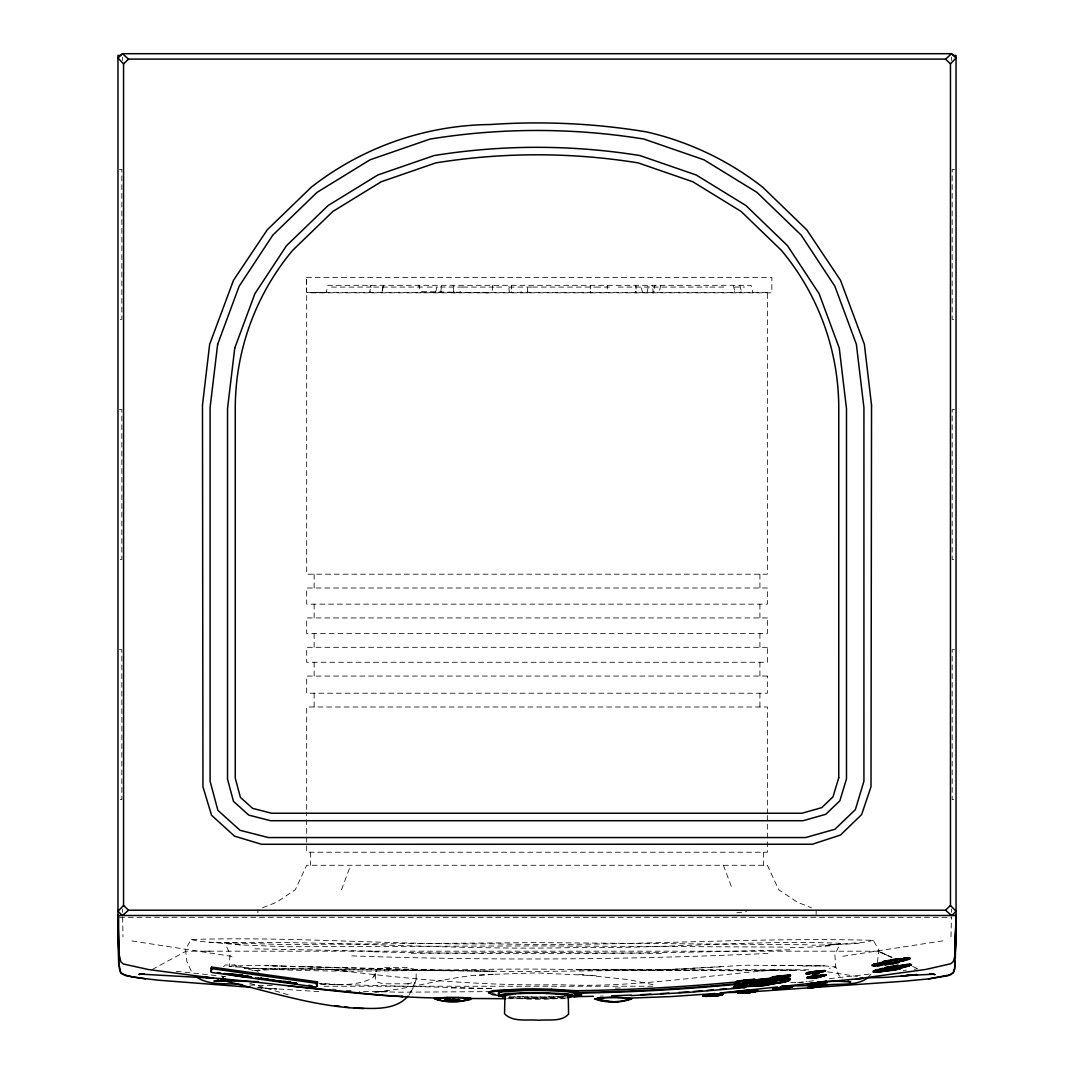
<?xml version="1.0" encoding="UTF-8"?>
<svg xmlns="http://www.w3.org/2000/svg" width="1074" height="1074" viewBox="0 0 1074 1074"><rect width="100%" height="100%" fill="white"/><g stroke="black" fill="none" stroke-linecap="round" stroke-linejoin="round"><path stroke-width="0.75" stroke-dasharray="5 3.75" d="M590.324 291.618L590.311 292.826L590.324 291.618L591.21 292.826M950.987 936.837L951.403 917.142M808.87 969.795L576.053 969.741C460.558 966.519 344.204 976.709 229.138 966.264L230.145 953.9L224.573 942.596C342.807 940.878 461.659 950.678 580.135 947.443C666.806 948.691 753.921 939.79 840.351 943.308L834.847 954.585L835.814 966.949L838.781 975.192L842.754 979.032M877.404 962.452L878.841 950.208L873.363 940.327C746.806 936.89 619.51 947.107 492.684 943.804C392.198 945.013 291.349 936.367 191.091 939.508L185.493 949.362L186.889 961.619L191.118 970.775L193.28 973.245M371.671 951.765L372.49 951.188L254.968 948.839M492.55 285.322L492.187 292.826L492.375 291.618M511.452 286.53L511.627 285.322L511.264 292.826L511.452 291.618M416.135 979.313L414.202 986.053L409.154 995.088L416.135 979.313L416.135 972.118L414.363 969.379L408.536 967.647L382.975 967.634L377.149 969.352L373.739 976.615L377.149 969.352M459.981 292.826L460.316 291.618L459.31 292.826M527.441 292.826L527.643 285.322L527.817 286.53M408.496 983.945L407.717 983.932L414.363 982.066M341.505 889.688L350.674 865.268M635.607 292.826L636.09 291.618L636.573 292.826L635.472 291.618L636.13 292.826M590.203 286.53L590.687 285.322L590.203 292.826M606.971 286.53L607.468 285.322L606.971 291.618L606.045 292.826M453.255 292.826L453.886 285.322M520.474 292.826L521.145 291.618L521.508 292.826M647.004 292.826L648.615 285.322L647.689 286.53M440.689 292.826L441.441 286.53L440.676 285.322L441.427 286.53M453.147 292.826L453.886 291.618L454.248 292.826L453.886 291.618M370.288 291.618L369.55 292.826L371.04 285.322L370.302 286.53M383.512 285.322L381.995 292.826L382.76 286.53L384.25 285.322M375.497 973.984L372.611 977.984C356.689 986.268 337.652 984.898 320.253 983.851M435.413 292.826L437.279 285.322M654.308 286.53L655.234 285.322L654.308 286.53L654.308 291.618L653.261 292.826L652.388 285.322M326.993 291.618L326.026 292.826L327.986 285.322L751.021 285.322L752.981 292.826M660.886 285.322L658.912 292.826M867.819 977.783L871.027 974.091M654.308 291.618L653.261 292.826L652.871 291.618M221.163 979.313L224.157 976.441M223.446 966.681L225.5 964.949L234.669 964.962L258.633 972.145M152.199 969.513L186.03 951.188L878.384 951.188L892.118 957.431M873.363 940.327L865.778 942.059L825.638 945.496L840.351 943.308M229.138 966.264L251.987 965.351L493.718 971.272L536.906 971.446L657.892 970.117L746.631 965.217L824.174 965.862L835.814 966.949L829.329 968.332M262.58 907.772L276.622 902.227L295.35 889.688L306.681 865.268L767.36 865.268L778.69 889.688L797.418 902.227L811.461 907.772M942.891 940.824L841.962 956.41M520.434 998.538L533.335 998.605M797.499 982.777L807.138 981.542M808.722 981.341L813.501 980.723M736.804 912.806L746.564 911.611M829.423 978.683L870.893 973.97M254.337 970.681L265.439 969.46L255.531 970.534M562.346 997.518L539.98 998.645A40.288 3.96 0.3 0 1 533.375 998.565M903.153 970.453L906.335 970.104M914.296 969.245L917.478 968.909M566.535 997.947L548.586 999.089A36.462 3.531 0.3 0 1 524.716 998.954L508.136 997.773M255.33 970.601L298.371 968.077L332.255 969.58M374.504 992.161L387.593 991.02L375.175 992.054C415.463 988.644 454.127 974.118 495.007 974.266L475.487 975.783M510.835 997.8L522.716 998.243M567.273 996.095L551.553 996.927A45.457 4.591 0.3 0 1 521.763 996.753L512.553 996.283M564.025 996.967L551.553 997.585A45.484 4.591 0.3 0 1 521.749 997.424L509.291 996.672M562.454 996.095L548.572 996.82A36.382 3.517 0.3 0 1 524.73 996.685L517.373 996.31M758.096 970.977L775.307 969.983L774.596 970.023L806.252 970.319M775.307 969.983C703.47 975.393 632.009 988.201 559.661 984.67C483.367 986.12 407.476 979.032 331.879 969.54L349.842 971.218M657.892 970.117L796.331 970.265L735.784 970.815L576.053 969.741L657.892 970.117L720.735 966.828M494.899 974.279L536.973 972.883L598.299 975.863M508.66 997.558L513.882 997.571M790.732 982.589L803.795 982.092M789.793 949.819C650.696 953.605 511.506 955.242 372.369 951.779L372.087 951.779M802.278 966.009L824.174 965.862L768.501 965.325M615.321 988.093L622.021 987.999M411.355 953.309L536.919 952.45L661.369 953.363M782.543 947.093L536.933 945.899L285.899 946.744L240.334 944.905L199.187 941.294L191.091 939.508M767.923 953.43C629.176 959.82 490.133 960.774 351.279 955.86M490.993 991.611L401.139 992.201L359.441 991.369M807.286 944.784L536.933 942.623L285.04 944.556L209.081 942.274M326.59 292.49L311.715 292.49M119.523 169.424L121.845 169.424L121.845 319.327L119.523 319.327M954.491 169.424L952.168 169.424L952.168 319.327L954.491 319.327M306.452 277.374L771.857 277.374L771.857 291.618L770.877 292.826L307.433 292.826L306.452 291.618L306.452 277.374L306.466 291.618L307.433 292.826M331.45 287.08L373.309 287.08M373.645 287.08L422.901 287.08M427.197 287.08L437.91 287.08M440.273 287.08L462.424 287.08M462.773 287.08L495.624 287.08M496.604 287.08L505.25 287.08M509.143 287.08L532.14 287.08M532.503 287.08L595.211 287.08M595.614 287.08L610.099 287.08M618.168 287.08L707.712 287.08M710.008 287.08L723.782 287.08M734.374 287.08L744.51 287.08M119.523 409.57L121.845 409.57L121.845 559.473L119.523 559.473M954.491 409.57L952.168 409.57L952.168 559.473L954.491 559.473M119.523 649.703L121.845 649.703L121.845 799.62L119.523 799.62M954.491 649.703L952.168 649.703L952.168 799.62L954.491 799.62M119.523 917.317L951.389 917.317M210.061 951.188L203.738 951.188M408.536 983.797L382.975 983.797L377.149 982.079L375.39 979.34L375.39 972.091M507.505 998.686L566.495 998.699M465.848 292.49L488.777 292.826M337.652 984.764L342.485 984.777L318.897 983.274M652.844 986.227L321.717 986.241M613.724 969.903L709.619 970.668M320.24 984.079L491.798 988.55M451.241 987.986L491.623 988.563M421.532 291.618L471.553 292.504M452.382 970.802L265.251 965.607L281.697 966.05M272.192 985.69L247.436 984.952M301.418 966.681L351.05 968.318M318.844 991.597L258.418 987.691M257.022 987.704L276.85 988.993L258.565 987.677M578.873 974.333L628.854 979.663L656.107 985.301M346.083 990.282L352.769 990.832M827.544 971.849L857.441 976.534M240.334 944.905L224.573 942.596M176.27 971.299L216.075 975.541M332.752 989.1L336.068 989.463M220.989 976.078L225.768 976.615M510.982 997.236L512.338 997.397M550.613 998.39L552.882 998.726M232.038 956.41L131.122 940.824M288.181 994.752L247.476 982.629M891.501 957.176L877.955 951.188L891.272 957.176M912.591 966.479L917.102 968.48M234.669 964.962L236.723 966.707M441.441 291.618L442.058 292.826M642.641 292.826L640.681 285.322M419.773 286.53L418.779 285.322L420.699 292.826M739.919 285.322L741.758 292.826L740.832 291.618M733.3 285.322L735.126 292.826L734.227 291.618M453.134 285.322L453.886 286.53M509.438 292.826L508.579 285.322L508.74 286.53M652.374 285.322L652.858 286.53M636.103 286.53L635.62 285.322L636.573 292.826M723.366 865.268L732.535 889.688M222.842 976.615L223.446 979.354M122.611 917.142L123.027 936.837M951.389 57.097L951.389 60.439M951.389 908.953L951.389 912.309M816.146 911.208L816.146 914.404M767.36 813.837L767.36 707.001L306.681 707.001L306.681 810.508M767.36 815.515L767.36 852.232L306.681 852.232L306.681 812.172M763.641 852.232L763.641 865.268M759.909 574.201L759.909 587.988M759.909 604.152L759.909 617.939M759.909 633.499L759.909 647.3M759.909 662.255L759.909 676.056M759.909 693.213L759.909 707.001M314.132 574.201L314.132 587.988M314.132 604.152L314.132 617.939M314.132 633.499L314.132 647.3M314.132 662.255L314.132 676.056M314.132 693.213L314.132 707.001M310.399 852.232L310.399 865.268M257.894 909.611L257.894 912.806M122.624 57.097L122.624 60.439M122.624 908.953L122.624 912.309M603.306 996.054A1993.894 1993.894 0 0 1 600.03 996.135M859.307 943.187A844.097 30.985 4.1 0 1 811.931 945.187M830.081 945.791A742.067 24.501 3.5 0 1 790.048 947.657M527.817 291.618L527.656 292.826L527.817 291.618M767.36 292.49L306.681 292.49L306.681 574.201L767.36 574.201L767.36 292.49M767.36 587.988L306.681 587.988L306.681 604.152L767.36 604.152L767.36 587.988M767.36 617.939L306.681 617.939L306.681 633.499L767.36 633.499L767.36 617.939M767.36 647.3L306.681 647.3L306.681 662.255L767.36 662.255L767.36 647.3M767.36 676.056L306.681 676.056L306.681 693.213L767.36 693.213L767.36 676.056M424.23 970.131L244.536 968.493L493.718 971.272L424.23 970.131"/><path stroke-width="1.5" d="M955.323 947.59L956.021 915.504L954.598 968.721L953.323 972.614L948.047 975.716L928.513 978.911L903.328 981.287L747.611 992.081M862.758 978.36L856.287 978.978L925.922 969.419L950.705 963.767L953.014 961.888L954.316 958.8L955.31 951.859L955.9 915.491L955.148 915.464L955.967 915.504L955.31 950.651M955.296 958.558L956.021 915.384L955.175 915.263M515.48 993.772L504.955 995.544L504.538 1013.722C513.023 1022.703 527.938 1019.011 539.148 1020.3C548.68 1019.199 561.595 1022.139 568.576 1014.071L568.267 995.719L562.306 994.39L546.465 993.477M813.528 973.339L818.831 972.869L812.656 973.756L818.844 972.937L812.669 973.823L814.267 973.312M955.148 915.464L956.035 915.504L955.31 951.859M819.368 986.858L816.643 987.1L819.462 986.805M747.893 982.012L743.758 982.441L748.914 981.73L746.323 981.703M749.477 992.765L747.692 992.779L749.571 992.712L748.779 992.671M714.559 995.947L712.237 996.054L714.277 995.92M211.511 967.056L210.88 971.675L212.021 972.507L315.595 986.993L316.924 986.482L317.474 981.878L211.511 967.056L211.296 968.573L212.41 969.594M773.213 982.227L784.181 982.254L790.128 979.569L783.926 978.884L773.052 980.938L783.845 979.569L783.751 977.528L789.94 978.226M210.88 971.675L211.095 970.144M316.924 986.482L317.125 984.965M315.931 984.066L317.273 983.395L317.474 981.878M954.531 958.975L955.001 955.659M896.978 959.485A14.459 1.061 -10.6 0 0 890.427 960.747L879.968 963.834L888.708 963.593L883.392 964.184C889.393 964.573 931.064 954.92 897.018 959.458L901.328 958.76M896.011 966.358L911.289 964.559L900.415 967.916A12.942 1.168 -10.6 0 1 892.467 969.419C859.106 973.393 906.402 963.472 910.215 964.371M813.206 973.876L816.065 973.42L812.857 973.863M745.718 980.065L743.356 980.253L747.84 979.864L736.052 981.945L750.283 979.595M819.61 983.744L827.128 981.77L817.502 984.16L807.608 984.777L815.139 982.844M809.957 978.025L807.245 978.065L810.601 977.877C800.613 978.052 819.596 978.414 825.114 975.098C820.08 974.803 809.474 975.81 807.245 978.065L814.159 976.011M787.403 976.669L785.013 977.018L790.545 975.501L780.288 977.702M774.394 978.28L771.682 978.253L773.495 977.286L771.065 977.917L780.785 977.743M773.817 988.912L773.455 989.369C787.913 988.362 768.179 990.55 775.28 988.389L772.837 989.02L774.381 989.221M755.223 991.584L757.653 990.765L752.055 992.175L757.653 990.765M896.857 958.787L896.293 959.418A16.365 1.195 -10.6 0 0 887.701 961.136M123.55 905.422L117.965 911.302L122.409 915.598L128.504 910.202L945.523 910.202L951.604 915.598L956.048 911.302L950.463 905.422L950.463 63.876L956.048 57.996L951.604 53.7L122.409 53.7L117.965 57.996L123.55 63.876L123.55 905.422L128.504 910.202M823.328 983.019L827.128 981.77M408.147 996.081C394.749 1011.158 372.316 1008.419 354.151 1007.962M123.55 63.876L128.504 59.097L945.523 59.097L951.604 53.7M945.523 910.202L950.463 905.422M752.136 983.811L752.861 983.126L750.256 984.053L753.008 984.428L752.283 985.086L742.322 986.805L736.603 985.999L742.04 984.12L752.136 983.811L749.692 984.71L752.283 985.086M786.745 976.682L790.545 975.501M771.092 978.119L788.826 975.326M772.864 989.235L778.435 987.758L776.032 988.093M745.087 982.374L742.698 982.307L748.39 981.904M744.376 982.415C740.026 981.985 746.873 981.891 748.914 981.73L745.517 982.16M736.052 981.945L739.879 980.871M886.748 963.848L891.299 963.042A12.848 1.155 -10.6 0 0 899.22 961.579L910.027 958.223M879.968 963.834L880.908 963.271C882.036 964.707 887.043 960.344 890.883 960.8A12.834 0.967 -10.6 0 1 898.683 959.351M895.985 966.211L881.163 970.399M883.258 970.601L881.539 970.534L885.607 968.735M789.081 979.287L789.806 978.696L787.094 977.971L778.234 978.172L783.926 977.662L777.724 978.427L780.1 978.374M567.69 996.457L568.374 995.907M742.59 983.301L756.297 983.046A12.794 0.94 -6.2 0 1 769.696 981.582L783.121 978.897L782.946 977.555L780.234 977.676M767.964 984.979L783.51 981.891M567.891 997.813L575.208 995.813L567.824 994L548.572 992.926A36.328 2.229 0.3 0 0 524.783 992.792L505.532 993.665L498.121 995.397L505.438 997.464M825.611 981.811L826.524 981.649L817.247 982.428L821.838 981.878M468.546 999.464L470.546 998.135L471.486 998.739C459.927 1002.955 445.871 1002.955 434.312 998.739L447.026 997.276L470.546 998.135L465.821 1000.216M469.835 998.739L461.941 1000.887L470.358 999.505M629.807 998.914L626.061 1000.377M789.041 975.528L789.954 975.367L783.053 975.702M814.522 977.058L806.91 977.461L826.094 974.95L818.844 976.964L822.966 976.172M771.682 978.253L778.798 977.85M867.819 977.783C856.059 986.59 839.774 983.099 826.081 985.073M738.858 981.717A1987.531 1987.531 0 0 1 573.637 990.765L573.664 992.537A1989.746 1989.746 0 0 0 745.571 982.858L734.347 986.013L746.014 986.939L744.886 987.583L733.77 986.657L744.457 983.596L745.571 982.858L745.383 981.072M755.116 990.698L752.364 990.671L757.063 990.631L738.013 992.832L745.799 992.913M817.139 973.084L814.132 973.366L817.153 972.896L816.441 972.99M775.092 981.73L775.817 981.274L774.998 980.992M773.911 981.824L774.569 981.421L773.83 981.166M458.544 997.491L435.265 998.135L437.333 998.229M597.574 998.39L596.473 998.914L600.232 1000.377L613.415 1001.733M752.162 983.516L751.505 983.932L752.243 984.187M881.539 970.534L883.11 969.674M817.958 972.628L825.436 970.654L819.945 972.265M813.085 985.959L827.584 984.751L817.905 986.939L808.01 987.556L819.422 984.764L826.47 984.281A10.109 0.805 -7.8 0 1 824.872 985.274L822.389 985.784M827.584 984.751L821.999 986.174L827.544 984.549L823.57 984.643M815.461 973.5L813.649 973.447L814.334 973.796M813.528 971.728L806.05 973.648L808.44 972.762M823.234 974.924L820.818 975.044L825.369 975.031L820.737 976.172M811.42 983.542L808.588 984.63L815.367 984.348M809.729 987.704L808.01 987.556L822.241 984.657M784.879 988.429L792.437 986.59L785.121 988.483M781.657 977.998L783.926 977.662L777.885 978.28M903.986 967.083L909.356 965.311A15.278 1.262 -11 0 0 909.262 964.788L910.913 964.439M749.988 981.099L755.546 979.689L748.001 981.381L752.391 980.804M743.785 993.047L738.039 993.047L753.679 990.711M722.198 994.148L722.815 994.511L720.345 995.074L721.809 994.403L717.056 994.229L722.815 994.511L708.424 996.444M707.108 996.377L703.121 996.001L710.773 994.712M710.666 996.323L713.042 996.148L703.134 996.216L708.759 994.954L703.121 996.001M824.013 971.258L825.436 970.654L809.165 972.453M826.121 985.14L827.544 984.549M809.984 973.581L806.05 973.648L807.473 973.057M808.01 987.556L809.447 986.966M790.988 987.154L792.437 986.59L777.965 987.731M906.711 959.579L907.543 959.257A15.264 1.262 -11 0 0 908.349 958.558L909.772 958.679L905.624 959.941M445.898 999.907L444.837 999.478L449.872 999.156L450.53 999.344L444.837 999.478L453.241 1000.444M806.01 973.433L811.555 972.064M807.97 987.342L813.555 985.972L811.152 986.362M754.109 980.24L755.546 979.689L749.84 979.716M746.631 981.851L744.712 981.891L747.021 981.703L745.799 981.757M887.46 963.982L885.003 964.908L886.842 964.64A22.138 2.067 -10.6 0 0 892.695 963.673M888.654 970.332L886.171 971.258L888.023 970.99A22.299 2.081 -10.6 0 0 893.89 970.037M786.866 988.107L792.464 986.791M738.039 993.047L739.489 992.51M815.757 973.46L815.045 973.729L816.535 973.514M748.712 981.623L745.812 982.133M907.973 965.915L911.329 964.761L906.335 964.613L907.731 964.747M703.134 996.216L704.598 995.705M738.013 992.832L739.65 992.282M817.784 972.856L816.911 973.151L818.281 972.829M887.285 970.52L877.028 972.185M908.805 965.593L911.329 964.761M877.163 969.768L874.357 970.735L880.425 969.741A18.5 1.49 -10.3 0 1 882.868 968.963L886.171 968.104L875.135 970.44L878.398 969.406M218.344 980.132L214.115 981.354L218.586 980.079M823.704 975.85L826.121 975.152L825.49 974.83M885.768 968.453L891.541 967.097L887.513 968.01M746.376 981.864L747.236 981.623L744.322 981.931M808.212 984.898L807.581 984.563L810.024 983.878M881.432 969.943L884.506 969.084M902.227 960.411L908.779 958.035L892.534 959.995L881.566 963.378L882.479 963.62M784.181 982.254L789.578 980.24L783.845 979.569M808.118 984.281L810.749 983.569M824.671 975.541L826.121 975.152M781.604 978.186L778.771 978.481L779.791 978.199M774.072 982.71L776.515 981.797L773.924 981.448M882.707 962.331L884.989 961.754L873.216 964.371L878.693 963.606A18.755 1.544 -10.1 0 1 880.707 962.881M881.673 963.539L880.908 963.271L885.768 962.009M807.581 984.563L809.044 984.187M901.798 961.149L905.463 960.223M880.908 963.271L884.439 962.385M879.754 969.043L882.841 968.265M823.06 971.567L820.402 972.279L823.865 971.5M746.551 983.328L741.798 983.462L735.918 985.462L737.637 986.093M814.911 973.393L813.649 973.447L816.764 973.138M905.53 966.667L909.463 965.714L900.938 967.969A14.593 1.329 -10.6 0 1 891.997 969.647M575.181 993.544L567.81 991.732L548.572 990.658A36.248 2.229 0.3 0 0 524.81 990.523L501.531 991.879L498.161 993.128L498.994 993.812M821.972 982.804L824.429 982.24A10.109 0.805 -9.1 0 0 826.027 981.22L810.36 983.502A10.109 0.805 -9.1 0 0 808.749 984.536L812.79 984.294M888.507 967.956L894.024 966.748L882.815 969.755L883.741 969.876M895.139 961.821L894.374 961.995L897.367 961.458M900.75 960.747L895.958 961.66M743.248 982.441L747.236 981.623L743.208 982.133M887.607 961.136L883.419 961.499L885.191 961.096M887.554 967.795A16.553 1.222 -10.6 0 1 897.488 965.781L898.079 965.123A22.03 1.571 -10.6 0 0 890.131 966.64L884.587 967.849L887.46 967.795M824.725 982.683L826.618 982.267M873.887 965.862L879.888 964.707A18.352 1.544 -10.3 0 0 882.546 964.559L886.104 964.157L873.887 965.862L875.887 965.821M879.593 972.01L875.028 972.212L881.042 971.057M886.372 967.446L890.145 966.64M820.174 972.104L822.63 971.594A10.109 0.899 -7.5 0 0 824.268 970.52L808.521 972.319A10.109 0.899 -7.5 0 0 806.896 973.393L808.494 973.447M778.274 978.481L781.107 977.877L777.912 978.468M721.339 994.819L722.815 994.511M890.883 960.8L884.6 962.103L889.03 961.203M878.613 964.68L873.108 965.821A26.125 2.161 -9.9 0 1 872.665 964.653L878.223 963.821M874.249 972.185L879.767 971.044M771.602 977.649L774.891 976.978M773.387 988.751L776.69 988.08M788.141 976.36L790.034 975.984M745.222 982.106L747.236 981.623L742.886 982.428M782.302 978.078L778.771 978.481L782.597 977.474L781.281 977.488M896.669 962.962L892.682 963.7L898.643 962.572L897.622 962.237A16.446 1.544 -10.6 0 1 887.312 964.036M782.436 988.778L781.201 989.02L783.939 988.63M897.877 969.312L899.864 968.909L898.844 968.587A16.553 1.477 -10.6 0 1 888.722 970.305M816.589 973.312L818.831 972.869L815.045 973.729L817.838 973.259M896.24 961.727L884.936 963.512M753.814 991.879L757.13 991.235M750.068 980.884L752.538 980.414A10.109 0.899 -6.5 0 0 754.176 979.367L738.415 980.911A10.109 0.899 -6.5 0 0 736.777 981.945L738.362 982.025M785.55 976.615L788.021 976.145A10.109 0.899 -6.5 0 0 789.659 975.098L773.898 976.642A10.109 0.899 -6.5 0 0 772.246 977.676L773.844 977.756M816.777 973.272L818.643 972.829M818.67 973.031L815.045 973.729L818.334 973.138M812.172 976.36L808.225 977.112L810.44 976.709M773.817 980.656L783.121 978.897L776.341 979.206A25.83 1.732 -6.2 0 0 749.263 982.16L745.262 982.844M778.167 982.898L782.167 982.146M823.745 985.811L825.96 985.382M573.717 996.659L581.061 994.484L573.664 992.537L581.705 995.074L580.269 996.135L573.717 996.659A1993.894 1993.894 0 0 0 593.452 996.296M893.031 962.922L897.528 962.076M745.49 981.945L747.236 981.623M769.534 982.925L775.603 982.254M814.978 977.609L817.435 977.286L815.408 977.528M138.989 974.44L143.768 973.635L138.989 974.44L141.902 973.903M774.233 976.991L784.839 975.635M768.903 982.911L771.951 982.348M782.624 982.589L769.924 983.529A12.807 1.101 -6.2 0 1 756.499 984.992L742.899 986.308M807.621 972.816L809.823 972.426M780.248 978.186L778.771 978.481L782.919 977.958M809.595 986.724L811.81 986.335M898.75 959.324L906.644 958.129L909.772 958.679M820.576 976.561L816.482 977.246M818.844 976.964L821.046 976.575M292.571 983.046L296.76 983.381L291.081 982.804L297.042 983.703M754.136 983.019L757.183 982.482A10.995 0.819 -6.2 0 1 759.627 982.133M757.559 983.086L752.203 984.455L757.747 984.683A10.418 0.873 -6.2 0 0 768.648 983.489L774.018 982.079L768.46 981.904M622.182 1001.062L630.089 998.914C618.879 996.417 605.83 996.645 594.553 998.914C606.112 1003.129 620.181 1003.129 631.74 998.914L628.142 997.867M776.623 976.655L780.704 975.971L776.166 976.628M750.686 984.965L756.754 984.321M736.576 981.488L738.469 981.153M743.611 983.797L749.652 982.764A25.252 1.705 -6.2 0 1 776.113 979.891L782.248 979.595M743.664 986.039L746.779 985.502M749.894 984.965L753.008 984.428M891.353 968.882L910.04 964.412L893.863 966.788M778.771 978.481L780.838 978.119M788.611 987.771L790.84 987.395M816.227 985.207L810.749 986.227A10.109 0.805 -7.9 0 0 809.125 987.221L816.173 986.738M457.269 1000.404L460.034 1000.256L454.396 999.545L459.618 1000.042M444.837 999.478L459.806 1000.431L454.826 1000.485M437.064 998.229L443.213 997.625M597.305 998.39L599.883 998.028M784.221 988.174L787.242 987.691M818.213 972.668L813.743 973.232M816.482 977.582L811.917 978.333L820.442 977.125L815.891 977.676M814.965 973.192L816.562 973.151M817.26 982.522L813.152 983.193M744.564 982.146L742.698 982.374L744.765 982.066M717.177 995.611L719.593 995.356L715.177 995.853L719.593 995.356M751.733 980.804L753.948 980.468M873.726 971.03L879.378 970.184M889.903 969.943L892.024 969.634M928.513 978.911L950.826 974.655L953.323 972.614L954.598 969.003L955.323 961.203M886.184 969.661L888.641 969.312M742.698 982.374L744.631 982.106M750.055 992.457L747.934 992.712L752.525 992.201M781.859 977.944L783.926 977.662L779.979 978.038M284.583 981.703L283.509 981.824L286.839 982.213L276.542 981.112L286.516 981.743L284.959 981.515M816.267 975.689L818.375 975.407M778.61 976.347L780.717 976.065M749.504 992.201L752.525 991.799M813.958 973.017L817.153 972.601M741.879 991.96L745.638 991.396M781.912 988.859L784.302 988.671L782.986 988.711M817.744 971.124L813.286 971.675L824.496 971.003M704.772 995.477L707.001 995.209M816.858 984.16L819.851 983.797M783.55 988.671L780.395 989.06L782.758 988.792M715.418 995.92L717.647 995.652M809.514 987.516L813.756 987.342L808.95 987.221M903.301 958.491L905.087 958.276M783.027 977.327L785.47 977.031L778.569 977.971M741.221 991.96L743.638 991.678M578.094 991.49L551.539 989.879A45.269 2.591 0.3 0 0 521.816 989.718L497.799 990.738L488.549 992.859L492.657 994.618L500.363 995.799M739.221 980.871L741.624 980.589M743.705 982.039L750.457 981.126L743.772 981.824M811.34 987.65L820.268 986.576L813.313 987.489M743.826 981.703L747.048 981.327M781.979 977.837L783.926 977.662L781.536 977.649M784.906 986.805L782.543 987.073L791.484 986.912M774.582 989.423L782.758 988.711M884.949 964.049L887.674 963.553M886.131 970.399L888.869 969.903M719.875 993.074L749.397 990.013M752.686 989.651L777.428 986.925M780.838 986.55L812.87 983.14M457.457 1001.371L462.209 1000.887M617.698 1001.545L622.464 1001.062M731.246 992.014L753.438 989.584M811.931 977.877L814.374 977.515M714.586 995.477L717.633 995.142M570.254 996.484L572.952 996.202M780.623 988.953L783.617 988.63M745.571 993.02L750.31 992.524L747.934 992.712M861.2 978.495L820.872 982.321M556.198 993.893L559.232 993.598M710.518 994.645L715.257 994.229M781.013 988.577L773.965 988.966A10.109 0.805 -7.2 0 1 775.616 987.999L791.337 986.241A10.109 0.805 -7.2 0 1 789.699 987.207M903.946 958.612L908.336 958.558M743.544 981.931L745.893 981.623M882.653 971.702L875.028 972.212M901.287 976.038L917.102 974.574L887.5 977.273L866.436 977.904M881.486 965.351L877.096 965.754L879.915 965.513M817.247 982.428L819.381 982.24M714.989 993.531L670.888 996.591L629.471 998.135M261.157 978.83L261.868 978.938M282.865 981.394L285.738 981.717M747.303 992.779L750.31 992.524M815.434 973.286L813.649 973.447L815.153 973.339M884.56 970.534L887.272 970.077M744.886 987.583L688.729 992.376L631.27 995.625M286.114 981.891L284.946 982.039L290.651 982.737L287.174 982.321L289.268 982.16L288.315 981.958A33.455 1.678 7.7 0 0 290.933 982.294L288.839 982.576M819.731 970.896L825.436 970.654M811.313 973.581L806.05 973.648M810.937 984.858L815.139 984.469M826.524 981.649L823.154 981.864L825.396 981.636M905.932 975.595L933.145 974.225L930.003 973.769L934.971 974.534L930.003 973.769M758.754 985.986L743.92 986.805M807.245 978.065L809.165 977.931M599.614 998.028L603.454 997.8M905.328 958.478L907.382 958.397M737.006 981.649L739.999 982.039L736.643 982.092L738.563 982.039M456.208 1000.471L458.934 1000.579M263.372 978.683L261.318 978.79M574.845 994.739L580.792 994.417M715.029 994.336L721.809 994.403M444.958 998.095C364.569 997.504 285.174 983.717 205.215 977.327L213.35 978.078L148.427 969.527L123.335 963.982L120.865 961.821L118.771 953.108L117.992 915.504L118.69 962.304L119.415 968.721L120.691 972.614L122.463 974.239L132.505 977.031L157.623 980.146L250.417 987.274M215.861 980.911L229.245 980.616M721.07 994.068L718.828 994.175L721.285 994.269M118.623 915.478L118.65 944.382M779.791 977.944L774.824 978.186A25.628 2.027 -5.9 0 0 751.25 980.602M564.642 994.685L568.79 994.497M771.79 981.099L768.702 981.233A10.995 0.819 -6.2 0 0 764.93 981.529M457.725 1001.371L448.341 1001.371M613.147 1001.733L617.966 1001.545M810.534 987.543L811.984 987.489M250.269 977.286L251.088 977.179L250.242 976.843M710.894 996.229L713.042 996.148M140.801 974.131L209.645 977.998M237.945 975.111L236.32 975.004L237.716 975.085M780.798 977.904L779.335 977.944L780.221 977.984M568.025 995.531L572.804 995.665L568.267 995.719M603.185 997.8L618.785 997.665M825.074 981.435L843.036 981.139L836.821 981.099L850.769 982.012L847.963 981.206M520.85 993.517L526.878 993.369M721.003 992.752L740.966 992.242M815.22 985.476L791.551 985.972M773.602 978.172L776.354 978.159M887.929 970.211L883.821 970.265A15.224 1.262 -10.2 0 1 882.841 969.903M241.006 975.702L243.919 975.944M782.02 986.08L786.786 986.026M902.267 967.499L903.033 967.499M751.612 979.636L755.546 979.689L753.035 979.622M455.658 1000.673L457.511 1000.659M214.196 980.683L258.552 981.623M121.067 55.432L117.965 55.432L117.979 917.317M952.947 55.432L956.048 55.432L956.048 917.317M955.967 915.504L118.623 915.518M505.867 998.686L469.137 998.498M883.553 963.902L882.036 963.834M278.743 981.126L272.944 980.334L282.126 981.623M533.362 993.302L539.98 993.343M501.746 996.283L502.739 996.565L498.121 995.397L504.713 996.296M229.729 974.011L228.52 974.172M286.597 982.173L285.509 982.119M746.121 982.092L746.846 981.972M754.337 990.577L757.063 990.631M242.791 975.81L244.926 976.279L241.046 975.944L242.966 976.038M236.146 974.883L233.649 974.655L237.958 975.353L233.327 974.95L242.093 975.89L236.307 975.085M808.588 984.63L810.145 984.764M567.81 996.873L570.576 996.941M618.517 997.665L626.947 998.028M458.276 997.491L463.136 997.625M551.539 989.235L578.081 990.832M788.021 975.487L789.954 975.367M790.92 986.603L789.108 986.469M249.289 977.246L251.652 977.246L249.249 976.615M505.317 995.182L498.98 994.739M364.032 1008.526C317.219 1007.385 272.246 992.242 227.044 981.515M242.523 984.751C227.419 982.589 209.631 986.268 196.515 976.951M740.818 992.832L739.221 992.765A10.109 0.805 -5.9 0 1 740.859 991.839L756.673 990.443A10.109 0.805 -5.9 0 1 755.009 991.369M238.079 975.259L239.059 975.259L234.4 975.125L237.743 975.407L236.642 975.286M753.841 979.488L754.955 979.555M229.232 973.93L230.883 974.078M246.456 976.964L250.376 977.072L246.349 976.065M824.214 984.482L826.604 984.885M746.403 982.066L746.645 982.012M401.22 996.417L403.086 996.538L380.129 995.128M623.108 997.8L628.988 998.39M462.867 997.625L466.707 997.867M705.886 995.88L704.302 995.773A10.109 0.805 -4.4 0 1 705.98 994.886L721.795 993.893A10.109 0.805 -4.4 0 1 720.117 994.779M295.337 983.234C289.376 982.549 299.431 983.489 294.048 983.314M263.546 978.669L266.822 979.206L262.432 978.75M249.759 977.327L246.402 977.004M242.979 975.823L243.905 975.93M382.357 995.289L288.315 985.784M506.19 993.933L509.855 994.242M230.44 973.997L232.333 974.199M248.389 977.233L236.495 975.716M294.531 983.341L296.075 983.489M790.706 986.415L792.437 986.59M231.971 974.118L234.038 974.36M241.086 975.756L239.811 975.783L246.402 976.696L240.71 975.836M741.355 993.262L738.993 992.752M608.864 1001.545L596.755 998.914M443.857 1000.887L448.623 1001.371M294.249 983.314L292.678 983.086M233.756 974.306L238.079 974.843M450.006 1000.23L448.623 1000.082L451.295 1000.512M242.549 976.575L244.805 976.87M279.871 981.045L280.784 981.193M235.783 974.521L242.617 975.434M744.98 982.186L745.839 982.294M808.561 973.635L809.353 973.742L806.99 973.312M335.182 1005.734L339.908 1006.325M344.633 1006.915L349.359 1007.506M240.375 976.293L242.684 976.628M264.123 978.709L260.714 978.266M263.533 978.924L268.419 979.448L264.419 978.776M257.935 978.401L261.586 978.481A17.815 0.899 7.7 0 0 261.788 978.468L261.022 978.307M257.841 978.414L262.19 978.991M240.401 976.333L235.837 975.675M451.59 1000.364L453.523 1000.619M217.512 972.588L220.828 973.057M224.144 973.514L227.46 973.984M232.427 974.682L235.743 975.138M247.329 976.763L250.645 977.219M255.625 977.917L258.928 978.387M262.244 978.844L265.56 979.313M270.527 979.998L273.843 980.468M308.641 985.328L311.957 985.784M211.296 968.573L317.273 983.395M145.487 978.897L125.967 975.716L120.691 972.614L118.69 962.72L118.086 915.504M228.413 974.279L241.288 976.293L236.736 975.742M242.496 975.447L244.751 975.769M243.073 975.581L229.796 974.467M466.438 997.867L469.016 998.229M233.81 975.353L236.025 975.675M244.523 975.756L248.336 976.387M232.011 975.044L234.092 975.367M492.684 993.974L495.181 994.403M439.991 1000.216L444.126 1000.887M705.658 996.35L706.45 996.497L704.101 995.934M243.1 975.581L238.307 974.964L249.718 976.655M230.48 974.762L232.373 975.071M229.272 974.494L230.91 974.803M825.114 975.098L824.362 974.803M754.042 979.689L755.546 979.689M436.232 998.739L440.259 1000.216M497.799 990.738L501.531 991.879M228.95 974.333L227.957 973.97M468.747 998.229L469.566 998.739M435.265 998.135L438.461 1000.324L437.266 999.464M436.514 998.739L437.534 999.464M504.955 995.544L505.639 996.122M489.596 993.074L488.576 992.201L492.778 990.671L521.857 989.06A45.229 2.578 0.3 0 1 551.512 989.235M122.409 53.7L128.504 59.097M945.523 59.097L950.463 63.876M572.804 995.665L571.865 994.551L572.469 995.397M118.959 955.417L119.483 959.163M118.61 943.012L118.771 953.108M776.824 983.153A25.897 2.349 -6.2 0 1 768.004 984.428M758.593 985.449A25.897 2.349 -6.2 0 1 751.075 986.026M750.484 980.602A25.803 1.732 -6.2 0 1 776.166 977.864M765.158 983.435A11.008 0.926 -6.2 0 1 762.473 983.744M765.131 981.408A12.19 0.899 -6.2 0 1 769.32 981.072M765.386 983.516A12.203 1.034 -6.2 0 1 762.419 983.851M744.457 983.596A1969.26 1969.26 0 0 1 574.657 993.168M739.462 987.583A1993.894 1993.894 0 0 1 731.287 988.362M726.373 988.805A1993.894 1993.894 0 0 1 719.822 989.382M713.27 989.946A1993.894 1993.894 0 0 1 706.719 990.483M701.805 990.859A1993.894 1993.894 0 0 1 693.603 991.477M688.689 991.839A1993.894 1993.894 0 0 1 678.849 992.51M669.008 993.128A1993.894 1993.894 0 0 1 660.805 993.611M650.951 994.148A1993.894 1993.894 0 0 1 641.097 994.645M631.244 995.074A1993.894 1993.894 0 0 1 611.522 995.799M757.586 983.193A10.418 0.873 -6.2 0 1 768.487 982.012M874.478 972.131A26.044 2.161 -9.7 0 1 873.538 971.057M880.559 962.908A18.204 1.477 -10.3 0 1 882.466 962.358M885.352 961.082A21.99 1.544 -10.6 0 1 896.803 958.827M879.66 971.057A19.386 1.598 -10.2 0 1 879.512 970.158M540.168 993.275A40.463 2.51 0.3 0 1 546.827 993.41M527.012 993.396A40.49 2.363 0.2 0 1 533.429 993.329M515.668 993.786A42.893 2.9 0.3 0 1 521.011 993.544M883.902 970.869A18.379 1.544 -10.2 0 1 881.163 971.03M887.339 970.493A17.6 1.517 -10.4 0 1 883.808 970.883M878.357 964.734A19.453 1.598 -10.4 0 1 878.532 963.767M871.538 405.193L871.001 786.759L861.63 814.575L840.499 835.035L812.387 844.231L261.519 844.285L234.494 836.136L211.565 815.273L202.959 786.826L202.476 405.193L209.658 344.257L233.541 280.22L267.292 229.755L311.326 187.171A295.229 295.229 0 0 1 490.429 124.53A672.66 672.66 0 0 1 646.226 131.847A295.243 295.243 0 0 1 762.674 187.185L806.722 229.755L840.472 280.22L864.355 344.257L871.538 405.193M453.738 999.182L452.127 999.773L453.738 999.182M217.66 344.244L210.088 407.61L210.088 781.254L217.874 810.306L240.066 830.309L268.379 837.559L805.581 837.559L834.914 829.262L855.36 809.648L863.926 781.201L863.926 407.61L856.354 344.244L834.874 286.248L801.164 235.072L756.955 192.367L703.967 159.811L643.917 139.056A669.934 669.934 0 0 0 430.097 139.056L370.047 159.798L317.058 192.367L272.85 235.072L239.14 286.248L217.66 344.244M234.75 348.097L227.527 408.59L227.527 779.12L233.474 801.338L248.752 815.112L270.648 820.711L803.084 820.711L825.772 814.293L839.881 800.761L846.487 778.811L846.487 408.59L839.264 348.097L819.113 293.699L787.484 245.664L745.974 205.577L696.247 175.022L639.929 155.555A647.367 647.367 0 0 0 434.084 155.555L377.766 175.022L328.04 205.577L286.53 245.664L254.9 293.699L234.75 348.097M838.754 777.737L833.008 796.827L821.717 807.661L801.969 813.246L271.668 813.246L252.618 808.373L240.401 797.364L235.26 778.167L235.26 409.019A246.617 246.617 0 0 1 292.611 250.376L332.9 211.444L381.176 181.775L435.843 162.886A637.338 637.338 0 0 1 638.171 162.886L692.837 181.775L741.114 211.444L781.416 250.363A246.617 246.617 0 0 1 838.767 409.019L838.754 777.737M894.615 968.721L897.206 968.104L894.615 968.721M269.44 979.703L268.205 979.81L273.642 980.24L267.413 979.475L269.426 979.676M274.394 980.535L277.696 980.898L274.394 980.535M819.073 983.891L817.207 984.321L819.073 983.891M768.407 985.006L759.882 985.972L768.407 985.006M763.721 981.837L759.519 982.871L768.044 981.891L763.721 981.837M899.864 968.909L893.877 970.05L899.864 968.909M788.625 980.871L782.516 982.025L782.396 981.274L788.625 980.871M746.98 985.355L740.845 986.375L747.088 986.107L746.98 985.355M783.268 977.38L780.919 977.622L783.268 977.38M747.759 991.06L745.396 991.342L747.759 991.154M817.582 987.194L816.643 987.274L817.582 987.194M225.258 978.75L220.264 978.683L225.178 978.75"/></g></svg>
